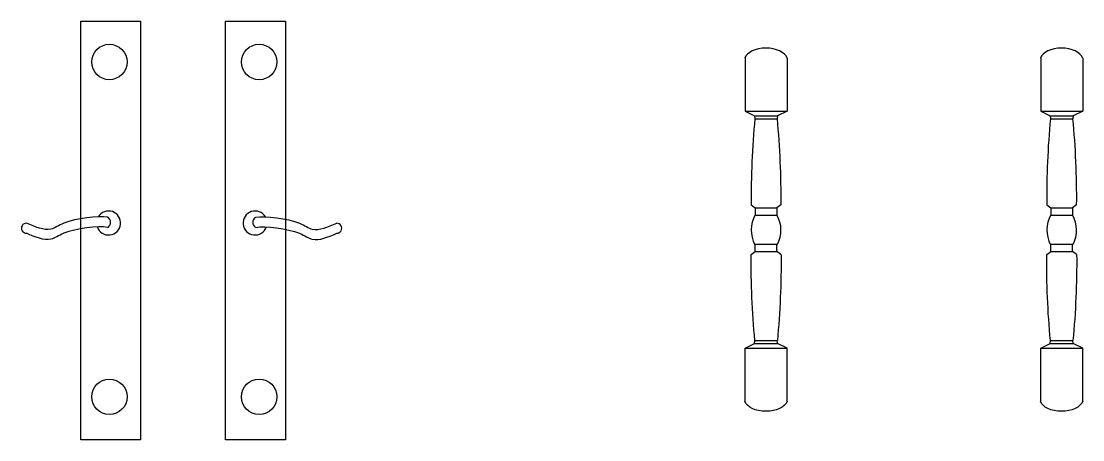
# Model space of a CAD drawing. Header units: millimetres. Extents: x 351279 to 387190, y -1289537 to -1277077.
# Drawn here: x 381537 to 382172, y -1286749 to -1286498 of the extents above; entities that cross this region are included whole.
import ezdxf

# ---------------------------------------------------------------- set-up
doc = ezdxf.new("R2010")
doc.units = ezdxf.units.MM
doc.header["$LTSCALE"] = 20

# ---------------------------------------------------------------- blocks, each defined once
blk = doc.blocks.new('A$C1059663E')
at = {"color": 7}
for p, q in [((0.03, 35.3), (0.03, 29.93)), ((4.22, 35.24), (4.22, 29.93)), ((29.52, 35.3), (29.52, 29.93)), ((33.71, 35.24), (33.71, 29.93)), ((0.03, 29.93), (4.22, 29.93)), ((0.03, 29.93), (0.97, 29.47)), ((4.22, 29.93), (3.27, 29.47)), ((29.52, 29.93), (33.71, 29.93)), ((29.52, 29.93), (30.46, 29.47)), ((33.71, 29.93), (32.76, 29.47)), ((0.97, 29.47), (3.27, 29.47)), ((0.97, 29.47), (1, 29.18)), ((1, 29.18), (3.24, 29.18)), ((3.27, 29.47), (3.24, 29.18)), ((30.46, 29.47), (32.76, 29.47)), ((30.46, 29.47), (30.49, 29.18)), ((30.49, 29.18), (32.73, 29.18)), ((32.76, 29.47), (32.73, 29.18)), ((0.64, 20.59), (1.04, 20.29)), ((1.04, 20.29), (3.2, 20.29)), ((1.04, 20.29), (1.04, 19.99)), ((3.61, 20.59), (3.2, 20.29)), ((3.2, 20.29), (3.2, 19.99)), ((30.13, 20.59), (30.53, 20.29)), ((30.53, 20.29), (32.69, 20.29)), ((30.53, 20.29), (30.53, 19.99)), ((33.1, 20.59), (32.69, 20.29)), ((32.69, 20.29), (32.69, 19.99)), ((1.04, 19.99), (1.04, 19.61)), ((1.04, 19.57), (3.2, 19.57)), ((3.2, 19.99), (3.2, 19.61)), ((30.53, 19.99), (30.53, 19.61)), ((30.53, 19.57), (32.69, 19.57)), ((32.69, 19.99), (32.69, 19.61)), ((0.64, 15.64), (1.04, 15.94)), ((1.04, 16.66), (3.2, 16.66)), ((1.04, 16.24), (1.04, 16.62)), ((1.04, 15.94), (1.04, 16.24)), ((1.04, 15.94), (3.2, 15.94)), ((3.2, 16.24), (3.2, 16.62)), ((3.2, 15.94), (3.2, 16.24)), ((3.61, 15.64), (3.2, 15.94)), ((30.13, 15.64), (30.53, 15.94)), ((30.53, 16.66), (32.69, 16.66)), ((30.53, 16.24), (30.53, 16.62)), ((30.53, 15.94), (30.53, 16.24)), ((30.53, 15.94), (32.69, 15.94)), ((32.69, 16.24), (32.69, 16.62)), ((32.69, 15.94), (32.69, 16.24)), ((33.1, 15.64), (32.69, 15.94)), ((0.03, 6.3), (0.97, 6.76)), ((0.97, 6.76), (1, 7.05)), ((0.97, 6.76), (3.27, 6.76)), ((1, 7.05), (3.24, 7.05)), ((3.27, 6.76), (3.24, 7.05)), ((4.22, 6.3), (3.27, 6.76)), ((29.52, 6.3), (30.46, 6.76)), ((30.46, 6.76), (30.49, 7.05)), ((30.46, 6.76), (32.76, 6.76)), ((30.49, 7.05), (32.73, 7.05)), ((32.76, 6.76), (32.73, 7.05)), ((33.71, 6.3), (32.76, 6.76)), ((0.03, 0.93), (0.03, 6.3)), ((0.03, 6.3), (4.22, 6.3)), ((4.22, 0.99), (4.22, 6.3)), ((29.52, 0.93), (29.52, 6.3)), ((29.52, 6.3), (33.71, 6.3)), ((33.71, 0.99), (33.71, 6.3))]:
    blk.add_line(p, q, dxfattribs=at)
for centre, major_axis, start_param, end_param in [((2.11, 34.97), (-2.16, 0), 3.348814, 6.075964), ((31.6, 34.97), (-2.16, 0), 3.348814, 6.075964), ((247.43, 21.27), (-246.8, 0), -0.054783, 0.004749), ((-243.18, 21.27), (-246.8, 0), 3.136843, 3.196375), ((276.92, 21.27), (-246.8, 0), -0.054783, 0.004749), ((-213.69, 21.27), (-246.8, 0), 3.136843, 3.196375), ((9.28, 18.07), (-8.64, 0), -0.30881, 0.292697), ((-5.03, 18.07), (8.64, 0), -0.292697, 0.30881), ((38.77, 18.07), (-8.64, 0), -0.30881, 0.292697), ((24.46, 18.07), (8.64, 0), -0.292697, 0.30881)]:
    blk.add_ellipse(centre, major_axis=major_axis, ratio=0.585328, start_param=start_param, end_param=end_param, dxfattribs=at)
at = {"color": 7, "extrusion": (0, 0, -1)}
for centre, major_axis, start_param, end_param in [((247.43, 14.96), (246.8, 0), 3.08681, 3.146342), ((-243.18, 14.96), (246.8, 0), -0.004749, 0.054783), ((276.92, 14.96), (246.8, 0), 3.08681, 3.146342), ((-213.69, 14.96), (246.8, 0), -0.004749, 0.054783), ((2.11, 1.26), (2.16, 0), 0.207221, 2.934371), ((31.6, 1.26), (2.16, 0), 0.207221, 2.934371)]:
    blk.add_ellipse(centre, major_axis=major_axis, ratio=0.585328, start_param=start_param, end_param=end_param, dxfattribs=at)
blk = doc.blocks.new('T21P6XAO')
for p, q in [((-64.2, -126.47), (-64.2, 124.03)), ((-64.2, 124.03), (-28.38, 124.03)), ((-28.38, 124.03), (-28.38, -126.47)), ((22.49, -126.47), (22.49, 124.03)), ((22.49, 124.03), (58.31, 124.03)), ((58.31, 124.03), (58.31, -126.47)), ((-28.38, -126.47), (-64.2, -126.47)), ((58.31, -126.47), (22.49, -126.47))]:
    blk.add_line(p, q)
for centre in [(-47.03, 99.64), (42.64, 99.64), (-47.03, -100.74), (42.64, -100.74)]:
    blk.add_circle(centre, 10.6)
for centre, radius, start, end in [((-47.51, 3.28), 7.17, 199.3449, 148.95146), ((-49.78, 3.64), 3.46, 298.9993, 61.0007), ((40.2, 3.28), 7.17, 30.98238, 340.57165), ((42.21, 3.64), 3.46, 118.9993, 241.0007), ((-96.63, 0.13), 3.03, 89.24964, 270.75036), ((89.07, 0.13), 3.03, 269.24964, 90.75036)]:
    blk.add_arc(centre, radius, start, end)
for points in [[(-48.1, 6.67), (-53.78, 7.72), (-73.12, 5.38), (-83.26, -2.69), (-91.39, 0.88), (-96.59, 3.16)], [(40.54, 6.67), (46.22, 7.72), (65.56, 5.38), (75.7, -2.69), (83.83, 0.88), (89.03, 3.16)], [(-48.1, 0.61), (-53.78, 1.66), (-73.12, -0.67), (-83.26, -8.74), (-91.39, -5.17), (-96.59, -2.89)], [(40.54, 0.61), (46.22, 1.66), (65.56, -0.67), (75.7, -8.74), (83.83, -5.17), (89.03, -2.89)]]:
    blk.add_open_spline(points, degree=3, knots=[8.98026, 8.98026, 8.98026, 8.98026, 27.592909, 36.08058, 51.080792, 51.080792, 51.080792, 51.080792])

msp = doc.modelspace()

# ---------------------------------------------------------------- block references
at = {"xscale": 1.000002079410478, "yscale": 1.000001195585355}
msp.add_blockref('T21P6XAO', (381636.683, -1286622.198), dxfattribs=at)
at = {"xscale": 6, "yscale": 6, "zscale": 6}
msp.add_blockref('A$C1059663E', (381970.012, -1286731.611), dxfattribs=at)

doc.saveas('drawing.dxf')
